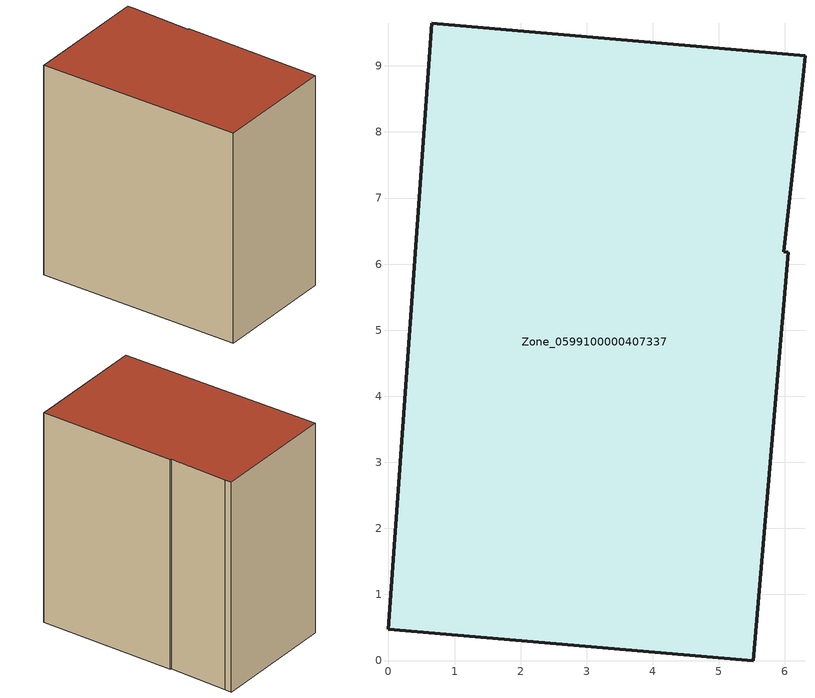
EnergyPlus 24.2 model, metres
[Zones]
Zone_0599100000407337
 floor ground (C_G): 6.28,8.85 5.98,6.19 6.05,6.18 5.52,0 0,0.48 0.65,9.64 6.3,9.16 z0
 wall outside (C_F): 5.98,6.19 6.28,8.85 6.3,9.16 0.65,9.64 0,0.48 5.52,0 6.05,6.18 5.98,6.19 z0:9.68
 roof outside (C_R): 6.28,8.85 6.3,9.16 0.65,9.64 0,0.48 5.52,0 6.05,6.18 5.98,6.19 z9.68
[BUILDING]
Pand.0599100000407337: North Axis=0; Terrain=City; Loads Convergence Tolerance Value=0.04; Temperature Convergence Tolerance Value=0.4; Solar Distribution=FullExterior; Maximum Number of Warmup Days=25; Minimum Number of Warmup Days=1
[Site:Location]
Rotterdam.The.Hague.AP_ZH_NLD Design_Conditions: Latitude=51.96; Longitude=4.45; Time Zone=1; Elevation=-4.5
[SITE:GROUNDTEMPERATURE:BUILDINGSURFACE]
18, 18, 18, 18, 18, 18, 18, 18, 18, 18, 18, 18
[MATERIAL] Thermal Absorptance=0.9; Solar Absorptance=0.7; Visible Absorptance=0.7
Name | Roughness | Thickness | Conductivity | Density | Specific Heat
G.TC.1992-2005 | MediumSmooth | 0.15 | 0.06 | 540 | 1210
F.TC.1992-2005 | Rough | 0.3 | 0.12 | 1920 | 840
R.TC.1992-2005 | MediumRough | 0.2 | 0.08 | 1500 | 1000
[CONSTRUCTION]
C_G: G.TC.1992-2005
C_F: F.TC.1992-2005
C_R: R.TC.1992-2005
[ZONE]
Zone_0599100000407337: Type=1; Multiplier=1; Ceiling Height=Autocalculate; Volume=Autocalculate; Floor Area=autocalculate; Part of Total Floor Area=Yes
[ZONEINFILTRATION:DESIGNFLOWRATE]
Infil_Zone_0599100000407337: Zone or ZoneList or Space or SpaceList=Zone_0599100000407337; Schedule=AlwaysOn; Design Flow Rate Calculation Method=Flow/Area; Flow Rate per Floor Area=0.0015; Constant Term Coefficient=1; Temperature Term Coefficient=0; Velocity Term Coefficient=0; Velocity Squared Term Coefficient=0
[HVACTEMPLATE:ZONE:IDEALLOADSAIRSYSTEM]
Zone_0599100000407337: Maximum Heating Supply Air Temperature=50; Minimum Cooling Supply Air Temperature=13; Maximum Heating Supply Air Humidity Ratio=0.0156; Minimum Cooling Supply Air Humidity Ratio=0.0077; Heating Limit=NoLimit; Cooling Limit=NoLimit; Dehumidification Control Type=ConstantSensibleHeatRatio; Cooling Sensible Heat Ratio=0.7; Dehumidification Setpoint=60; Humidification Control Type=None; Humidification Setpoint=30; Outdoor Air Method=None; Outdoor Air Flow Rate per Person=0.00944; Outdoor Air Flow Rate per Zone Floor Area=0; Outdoor Air Flow Rate per Zone=0; Demand Controlled Ventilation Type=None; Outdoor Air Economizer Type=NoEconomizer; Heat Recovery Type=None; Sensible Heat Recovery Effectiveness=0.7; Latent Heat Recovery Effectiveness=0.65
[ZONECONTROL:THERMOSTAT]
ThermostatControl_Zone_0599100000407337: Zone or ZoneList=Zone_0599100000407337; Control Type Schedule=DualSetpointControlType; Control 1=Thermostat_Zone_0599100000407337; Temperature Difference Between Cutout And Setpoint=0
[THERMOSTATSETPOINT:DUALSETPOINT]
Thermostat_Zone_0599100000407337: Heating Setpoint Temperature Schedule=HeatingSetpoint_Zone_0599100000407337; Cooling Setpoint Temperature Schedule=CoolingSetpoint_Zone_0599100000407337
[SCHEDULE:COMPACT]
HeatingSetpoint_Zone_0599100000407337: Through: 12/31, For: AllDays, Until: 24:00, 21
CoolingSetpoint_Zone_0599100000407337: Through: 12/31, For: AllDays, Until: 24:00, 24
DualSetpointControlType: Through: 12/31, For: AllDays, Until: 24:00, 4
AlwaysOn: Through: 12/31, For: AllDays, Until: 24:00, 1
